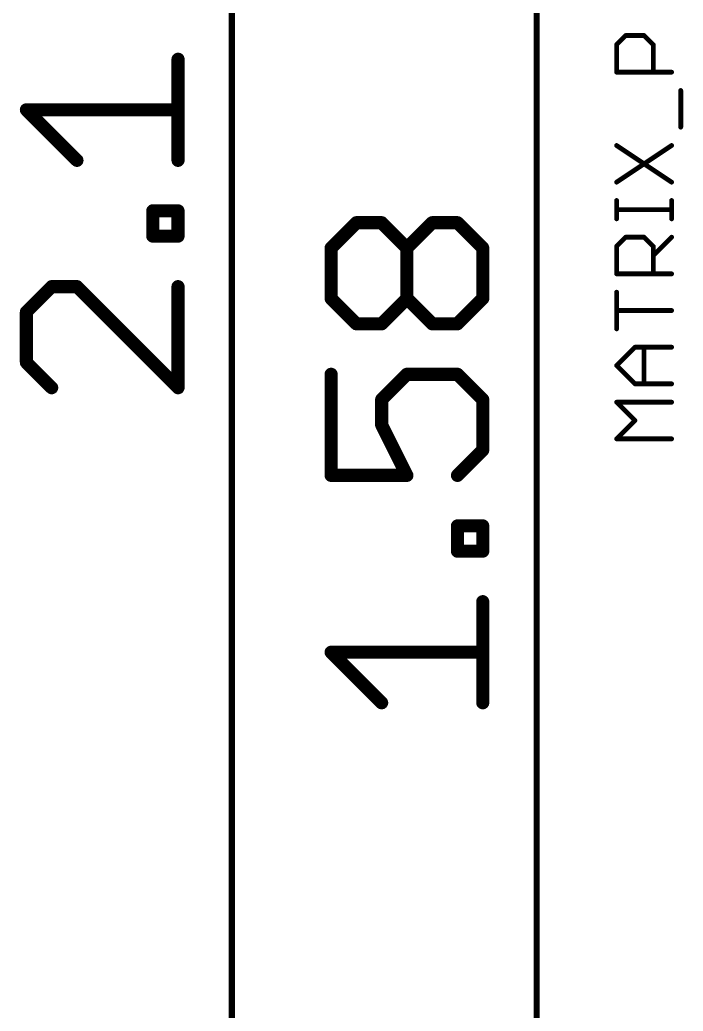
# Model space of a CAD drawing. Extents: x -15 to 76.8, y -9.1 to 59.1.
# Drawn here: x -15.05 to -0.95, y 8.71 to 29.79 of the extents above; entities that cross this region are included whole.
import ezdxf

# ---------------------------------------------------------------- set-up
doc = ezdxf.new("R2010")
doc.units = 0
doc.layers.add('21', color=40, linetype='CONTINUOUS')
doc.layers.add('47', color=253, linetype='CONTINUOUS')

msp = doc.modelspace()

# ---------------------------------------------------------------- linework, layer by layer
at = {"layer": '21', "const_width": 0.1016}
for points in [[(-2.3632, 29.2595), (-2.1683, 29.4544)], [(-2.3632, 28.6748), (-2.3632, 29.2595)], [(-2.1683, 29.4544), (-1.7785, 29.4544)], [(-1.7785, 29.4544), (-1.5836, 29.2595)], [(-1.5836, 29.2595), (-1.5836, 28.6748)], [(-1.1938, 28.6748), (-2.3632, 28.6748)], [(-0.9989, 27.5054), (-0.9989, 28.285)], [(-2.3632, 26.336), (-1.1938, 27.1156)], [(-2.3632, 27.1156), (-1.1938, 26.336)], [(-2.3632, 25.5564), (-2.3632, 25.9462)], [(-1.1938, 25.5564), (-1.1938, 25.9462)], [(-1.1938, 25.7513), (-2.3632, 25.7513)], [(-2.3632, 24.9717), (-2.1683, 25.1666)], [(-2.1683, 25.1666), (-1.7785, 25.1666)], [(-1.7785, 25.1666), (-1.5836, 24.9717)], [(-1.5836, 24.7768), (-1.1938, 25.1666)], [(-2.3632, 24.387), (-2.3632, 24.9717)], [(-1.5836, 24.9717), (-1.5836, 24.387)], [(-1.1938, 24.387), (-2.3632, 24.387)], [(-2.3632, 23.2176), (-2.3632, 23.9972)], [(-1.1938, 23.6074), (-2.3632, 23.6074)], [(-2.3632, 22.438), (-1.9734, 22.8278)], [(-1.9734, 22.8278), (-1.1938, 22.8278)], [(-1.7785, 22.0482), (-1.7785, 22.8278)], [(-1.9734, 22.0482), (-2.3632, 22.438)], [(-1.1938, 22.0482), (-1.9734, 22.0482)], [(-1.9734, 21.2686), (-2.3632, 21.6584)], [(-2.3632, 21.6584), (-1.1938, 21.6584)], [(-2.3632, 20.8788), (-1.9734, 21.2686)], [(-1.1938, 20.8788), (-2.3632, 20.8788)]]:
    msp.add_lwpolyline(points, dxfattribs=at)
at = {"layer": '21', "const_width": 0.0508}
for points in [[(-2.3378, 29.2595, 1), (-2.3886, 29.2595)], [(-2.3812, 29.2774, 1), (-2.3452, 29.2415)], [(-2.1683, 29.4798, 1), (-2.1683, 29.429)], [(-2.1503, 29.4364, 1), (-2.1863, 29.4723)], [(-1.7605, 29.4723, 1), (-1.7965, 29.4364)], [(-1.7785, 29.429, 1), (-1.7785, 29.4798)], [(-1.5582, 29.2595, 1), (-1.609, 29.2595)], [(-1.6016, 29.2415, 1), (-1.5656, 29.2774)], [(-2.3632, 28.7002, 1), (-2.3632, 28.6494)], [(-2.3886, 28.6748, 1), (-2.3378, 28.6748)], [(-1.609, 28.6748, 1), (-1.5582, 28.6748)], [(-1.1938, 28.6494, 1), (-1.1938, 28.7002)], [(-0.9735, 28.285, 1), (-1.0243, 28.285)], [(-1.0243, 27.5054, 1), (-0.9735, 27.5054)], [(-2.3491, 27.1367, 1), (-2.3773, 27.0944)], [(-1.1797, 27.0944, 1), (-1.2079, 27.1367)], [(-2.3773, 26.3571, 1), (-2.3491, 26.3149)], [(-1.2079, 26.3149, 1), (-1.1797, 26.3571)], [(-2.3378, 25.9462, 1), (-2.3886, 25.9462)], [(-1.1684, 25.9462, 1), (-1.2192, 25.9462)], [(-2.3632, 25.7767, 1), (-2.3632, 25.7259)], [(-1.1938, 25.7259, 1), (-1.1938, 25.7767)], [(-2.3886, 25.5564, 1), (-2.3378, 25.5564)], [(-1.2192, 25.5564, 1), (-1.1684, 25.5564)], [(-2.1683, 25.192, 1), (-2.1683, 25.1412)], [(-2.1503, 25.1486, 1), (-2.1863, 25.1845)], [(-1.7605, 25.1845, 1), (-1.7965, 25.1486)], [(-1.7785, 25.1412, 1), (-1.7785, 25.192)], [(-1.1758, 25.1486, 1), (-1.2118, 25.1845)], [(-2.3378, 24.9717, 1), (-2.3886, 24.9717)], [(-2.3812, 24.9896, 1), (-2.3452, 24.9537)], [(-1.5582, 24.9717, 1), (-1.609, 24.9717)], [(-1.6016, 24.9537, 1), (-1.5656, 24.9896)], [(-1.6016, 24.7947, 1), (-1.5656, 24.7588)], [(-2.3632, 24.4124, 1), (-2.3632, 24.3616)], [(-2.3886, 24.387, 1), (-2.3378, 24.387)], [(-1.609, 24.387, 1), (-1.5582, 24.387)], [(-1.1938, 24.3616, 1), (-1.1938, 24.4124)], [(-2.3378, 23.9972, 1), (-2.3886, 23.9972)], [(-2.3632, 23.6328, 1), (-2.3632, 23.582)], [(-1.1938, 23.582, 1), (-1.1938, 23.6328)], [(-2.3886, 23.2176, 1), (-2.3378, 23.2176)], [(-1.9734, 22.8532, 1), (-1.9734, 22.8024)], [(-1.9554, 22.8098, 1), (-1.9914, 22.8458)], [(-1.7531, 22.8278, 1), (-1.8039, 22.8278)], [(-1.1938, 22.8024, 1), (-1.1938, 22.8532)], [(-2.3452, 22.456, 1), (-2.3812, 22.42)], [(-2.3812, 22.456, 1), (-2.3452, 22.42)], [(-1.9734, 22.0736, 1), (-1.9734, 22.0228)], [(-1.9914, 22.0302, 1), (-1.9554, 22.0662)], [(-1.8039, 22.0482, 1), (-1.7531, 22.0482)], [(-1.1938, 22.0228, 1), (-1.1938, 22.0736)], [(-2.3452, 21.6764, 1), (-2.3812, 21.6404)], [(-2.3632, 21.6838, 1), (-2.3632, 21.633)], [(-1.1938, 21.633, 1), (-1.1938, 21.6838)], [(-1.9554, 21.2506, 1), (-1.9914, 21.2866)], [(-1.9914, 21.2506, 1), (-1.9554, 21.2866)], [(-2.3812, 20.8968, 1), (-2.3452, 20.8608)], [(-2.3632, 20.9042, 1), (-2.3632, 20.8534)], [(-1.1938, 20.8534, 1), (-1.1938, 20.9042)]]:
    msp.add_lwpolyline(points, format="xyb", dxfattribs=at)
at = {"layer": '47'}
for points, const_width in [([(-10.541, 0.065), (-10.541, 53.335)], 0.13), ([(-4.064, 39.94), (-4.064, 0.065)], 0.13), ([(-11.6857, 26.8003), (-11.6857, 28.9492)], 0.2794), ([(-13.8346, 26.8003), (-14.9091, 27.8748)], 0.2794), ([(-14.9091, 27.8748), (-11.6857, 27.8748)], 0.2794), ([(-12.2229, 25.1889), (-12.2229, 25.7262)], 0.2794), ([(-12.2229, 25.7262), (-11.6857, 25.7262)], 0.2794), ([(-11.6857, 25.7262), (-11.6857, 25.1889)], 0.2794), ([(-8.4321, 24.9372), (-7.8948, 25.4745)], 0.2794), ([(-7.8948, 25.4745), (-7.3576, 25.4745)], 0.2794), ([(-7.3576, 25.4745), (-6.8204, 24.9372)], 0.2794), ([(-6.8204, 24.9372), (-6.2832, 25.4745)], 0.2794), ([(-6.2832, 25.4745), (-5.7459, 25.4745)], 0.2794), ([(-5.7459, 25.4745), (-5.2087, 24.9372)], 0.2794), ([(-11.6857, 25.1889), (-12.2229, 25.1889)], 0.2794), ([(-8.4321, 23.8628), (-8.4321, 24.9372)], 0.2794), ([(-6.8204, 23.8628), (-6.8204, 24.9372)], 0.2794), ([(-5.2087, 24.9372), (-5.2087, 23.8628)], 0.2794), ([(-14.3718, 24.1151), (-14.9091, 23.5779)], 0.2794), ([(-13.8346, 24.1151), (-14.3718, 24.1151)], 0.2794), ([(-11.6857, 21.9662), (-13.8346, 24.1151)], 0.2794), ([(-11.6857, 24.1151), (-11.6857, 21.9662)], 0.2794), ([(-7.8948, 23.3256), (-8.4321, 23.8628)], 0.2794), ([(-6.8204, 23.8628), (-7.3576, 23.3256)], 0.2794), ([(-6.2832, 23.3256), (-6.8204, 23.8628)], 0.2794), ([(-5.2087, 23.8628), (-5.7459, 23.3256)], 0.2794), ([(-14.9091, 23.5779), (-14.9091, 22.5034)], 0.2794), ([(-7.3576, 23.3256), (-7.8948, 23.3256)], 0.2794), ([(-5.7459, 23.3256), (-6.2832, 23.3256)], 0.2794), ([(-14.9091, 22.5034), (-14.3718, 21.9662)], 0.2794), ([(-8.4321, 22.2517), (-8.4321, 20.1028)], 0.2794), ([(-7.3576, 21.7145), (-6.8204, 22.2517)], 0.2794), ([(-6.8204, 22.2517), (-5.7459, 22.2517)], 0.2794), ([(-5.7459, 22.2517), (-5.2087, 21.7145)], 0.2794), ([(-7.3576, 21.1773), (-7.3576, 21.7145)], 0.2794), ([(-5.2087, 21.7145), (-5.2087, 20.64)], 0.2794), ([(-6.8204, 20.1028), (-7.3576, 21.1773)], 0.2794), ([(-5.2087, 20.64), (-5.7459, 20.1028)], 0.2794), ([(-8.4321, 20.1028), (-6.8204, 20.1028)], 0.2794), ([(-5.7459, 18.4914), (-5.7459, 19.0287)], 0.2794), ([(-5.7459, 19.0287), (-5.2087, 19.0287)], 0.2794), ([(-5.2087, 19.0287), (-5.2087, 18.4914)], 0.2794), ([(-5.2087, 18.4914), (-5.7459, 18.4914)], 0.2794), ([(-5.2087, 15.2687), (-5.2087, 17.4176)], 0.2794), ([(-7.3576, 15.2687), (-8.4321, 16.3431)], 0.2794), ([(-8.4321, 16.3431), (-5.2087, 16.3431)], 0.2794)]:
    msp.add_lwpolyline(points, dxfattribs=dict(at, const_width=const_width))
at = {"layer": '47', "const_width": 0.1397}
for points in [[(-11.6159, 28.9492, 1), (-11.7556, 28.9492)], [(-14.9091, 27.9446, 1), (-14.9091, 27.8049)], [(-14.8597, 27.9241, 1), (-14.9584, 27.8254)], [(-11.6857, 27.8049, 1), (-11.6857, 27.9446)], [(-13.884, 26.7509, 1), (-13.7852, 26.8497)], [(-11.7556, 26.8003, 1), (-11.6159, 26.8003)], [(-12.1531, 25.7262, 1), (-12.2928, 25.7262)], [(-12.2229, 25.796, 1), (-12.2229, 25.6563)], [(-11.6159, 25.7262, 1), (-11.7556, 25.7262)], [(-11.6857, 25.6563, 1), (-11.6857, 25.796)], [(-7.8948, 25.5443, 1), (-7.8948, 25.4046)], [(-7.8454, 25.4251, 1), (-7.9442, 25.5239)], [(-7.3082, 25.5239, 1), (-7.407, 25.4251)], [(-7.3576, 25.4046, 1), (-7.3576, 25.5443)], [(-6.2832, 25.5443, 1), (-6.2832, 25.4046)], [(-6.2338, 25.4251, 1), (-6.3325, 25.5239)], [(-5.6965, 25.5239, 1), (-5.7953, 25.4251)], [(-5.7459, 25.4046, 1), (-5.7459, 25.5443)], [(-12.2229, 25.2588, 1), (-12.2229, 25.1191)], [(-11.6857, 25.1191, 1), (-11.6857, 25.2588)], [(-12.2928, 25.1889, 1), (-12.1531, 25.1889)], [(-11.7556, 25.1889, 1), (-11.6159, 25.1889)], [(-8.3622, 24.9372, 1), (-8.5019, 24.9372)], [(-8.4814, 24.9866, 1), (-8.3827, 24.8878)], [(-6.8698, 24.9866, 1), (-6.771, 24.8878)], [(-6.7505, 24.9372, 1), (-6.8902, 24.9372)], [(-6.8698, 24.8878, 1), (-6.771, 24.9866)], [(-5.1389, 24.9372, 1), (-5.2786, 24.9372)], [(-5.2581, 24.8878, 1), (-5.1593, 24.9866)], [(-14.3718, 24.1849, 1), (-14.3718, 24.0452)], [(-14.3224, 24.0657, 1), (-14.4212, 24.1645)], [(-13.7852, 24.1645, 1), (-13.884, 24.0657)], [(-13.8346, 24.0452, 1), (-13.8346, 24.1849)], [(-11.6159, 24.1151, 1), (-11.7556, 24.1151)], [(-8.3827, 23.9122, 1), (-8.4814, 23.8134)], [(-8.5019, 23.8628, 1), (-8.3622, 23.8628)], [(-6.771, 23.9122, 1), (-6.8698, 23.8134)], [(-6.8902, 23.8628, 1), (-6.7505, 23.8628)], [(-6.771, 23.8134, 1), (-6.8698, 23.9122)], [(-5.2786, 23.8628, 1), (-5.1389, 23.8628)], [(-5.1593, 23.8134, 1), (-5.2581, 23.9122)], [(-14.8392, 23.5779, 1), (-14.9789, 23.5779)], [(-14.9584, 23.6272, 1), (-14.8597, 23.5285)], [(-7.8948, 23.3954, 1), (-7.8948, 23.2557)], [(-7.9442, 23.2762, 1), (-7.8454, 23.3749)], [(-7.407, 23.3749, 1), (-7.3082, 23.2762)], [(-7.3576, 23.2557, 1), (-7.3576, 23.3954)], [(-6.2832, 23.3954, 1), (-6.2832, 23.2557)], [(-6.3325, 23.2762, 1), (-6.2338, 23.3749)], [(-5.7953, 23.3749, 1), (-5.6965, 23.2762)], [(-5.7459, 23.2557, 1), (-5.7459, 23.3954)], [(-14.9789, 22.5034, 1), (-14.8392, 22.5034)], [(-14.8597, 22.5528, 1), (-14.9584, 22.454)], [(-8.3622, 22.2517, 1), (-8.5019, 22.2517)], [(-6.8204, 22.3216, 1), (-6.8204, 22.1819)], [(-6.771, 22.2023, 1), (-6.8698, 22.3011)], [(-5.6965, 22.3011, 1), (-5.7953, 22.2023)], [(-5.7459, 22.1819, 1), (-5.7459, 22.3216)], [(-14.4212, 21.9168, 1), (-14.3224, 22.0156)], [(-11.7556, 21.9662, 1), (-11.6159, 21.9662)], [(-11.7351, 21.9168, 1), (-11.6363, 22.0156)], [(-7.2878, 21.7145, 1), (-7.4275, 21.7145)], [(-7.407, 21.7639, 1), (-7.3082, 21.6651)], [(-5.1389, 21.7145, 1), (-5.2786, 21.7145)], [(-5.2581, 21.6651, 1), (-5.1593, 21.7639)], [(-7.2951, 21.2085, 1), (-7.4201, 21.146)], [(-7.4275, 21.1773, 1), (-7.2878, 21.1773)], [(-5.2786, 20.64, 1), (-5.1389, 20.64)], [(-5.1593, 20.5906, 1), (-5.2581, 20.6894)], [(-8.4321, 20.1727, 1), (-8.4321, 20.033)], [(-6.8204, 20.033, 1), (-6.8204, 20.1727)], [(-8.5019, 20.1028, 1), (-8.3622, 20.1028)], [(-6.8829, 20.0716, 1), (-6.7579, 20.134)], [(-5.7953, 20.1522, 1), (-5.6965, 20.0534)], [(-5.6761, 19.0287, 1), (-5.8158, 19.0287)], [(-5.7459, 19.0985, 1), (-5.7459, 18.9588)], [(-5.1389, 19.0287, 1), (-5.2786, 19.0287)], [(-5.2087, 18.9588, 1), (-5.2087, 19.0985)], [(-5.8158, 18.4914, 1), (-5.6761, 18.4914)], [(-5.7459, 18.5613, 1), (-5.7459, 18.4216)], [(-5.2786, 18.4914, 1), (-5.1389, 18.4914)], [(-5.2087, 18.4216, 1), (-5.2087, 18.5613)], [(-5.1389, 17.4176, 1), (-5.2786, 17.4176)], [(-8.4321, 16.413, 1), (-8.4321, 16.2733)], [(-8.3827, 16.3925, 1), (-8.4814, 16.2937)], [(-5.2087, 16.2733, 1), (-5.2087, 16.413)], [(-7.407, 15.2193, 1), (-7.3082, 15.3181)], [(-5.2786, 15.2687, 1), (-5.1389, 15.2687)]]:
    msp.add_lwpolyline(points, format="xyb", dxfattribs=at)

doc.saveas('drawing.dxf')
